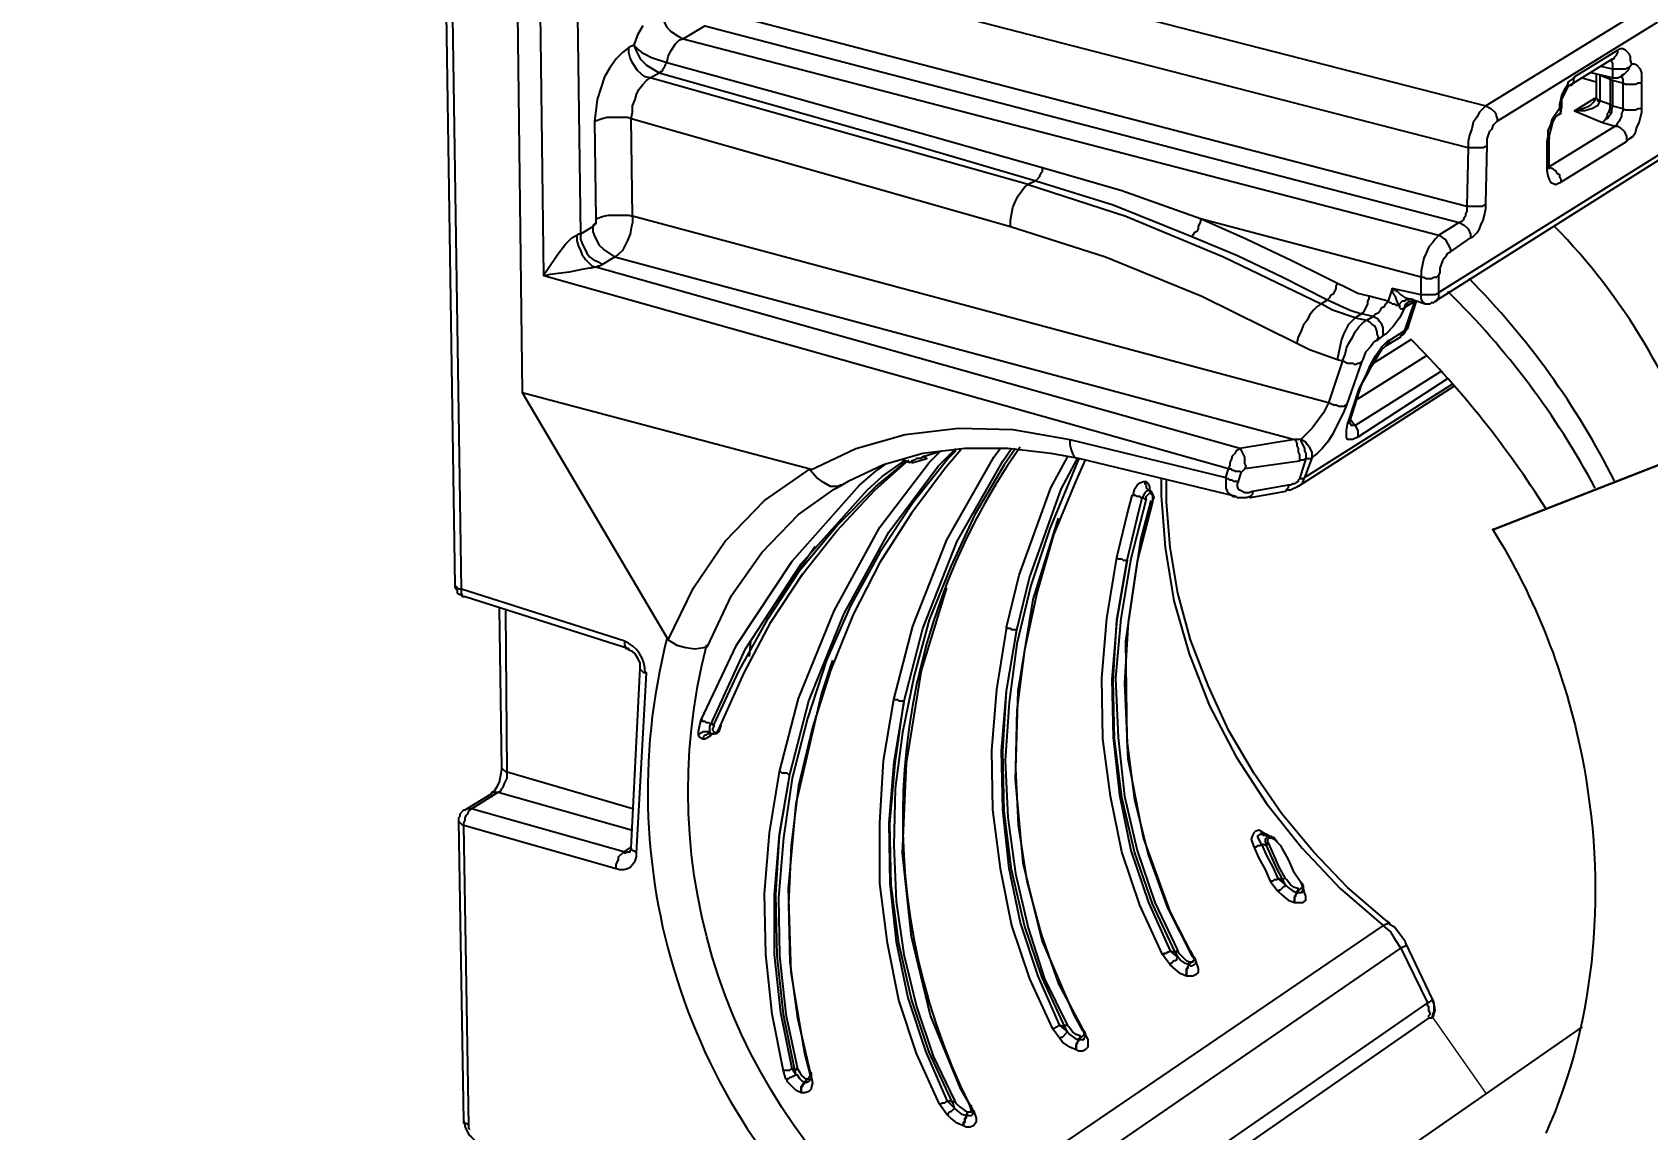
# Model space of a CAD drawing. Header units: feet. Extents: x -327 to 55127, y -2634 to 4121.
# Drawn here: x 176.01 to 183.4, y 35.12 to 40.13 of the extents above; entities that cross this region are included whole.
import ezdxf
from ezdxf.enums import TextEntityAlignment as Align

# ---------------------------------------------------------------- set-up
doc = ezdxf.new("R2018")
doc.units = ezdxf.units.FT
doc.header["$MEASUREMENT"] = 0
for name, color, linetype in [('G-ANNO-TEXT', 1, 'Continuous'), ('G-TEXT', 7, 'Continuous'), ('PDF_0', 7, 'Continuous')]:
    doc.layers.add(name, color=color, linetype=linetype)
doc.styles.add('NEI-A', font='arial.ttf')
doc.styles.get("Standard").update_dxf_attribs({"font": 'arial.ttf'})

# ---------------------------------------------------------------- blocks, each defined once
blk = doc.blocks.new('DETAIL_TITLE')
at = {"style": 'NEI-A', "flags": 8}
blk.add_attdef('#', text='', height=0.2, dxfattribs=at).set_placement((0.5922, -0.5109), align=Align.MIDDLE_CENTER)
at = {"lineweight": 30, "flags": 104}
blk.add_attdef('DETAIL_TITLE', text='', height=0.2, dxfattribs=at).set_placement((0.909897, -0.525138), align=Align.BOTTOM_LEFT)
at = {"style": 'NEI-A'}
for tag, p in [('SCALE:', (0.938649, -0.73792)), ('1"_=_', (1.547399, -0.73792))]:
    blk.add_attdef(tag, text='', height=0.1, dxfattribs=at).set_placement(p, align=Align.BOTTOM_LEFT)
blk = doc.blocks.new('sub-title')
at = {"color": 153, "lineweight": 30, "flags": 106}
blk.add_attdef('SUB_TITLE', text='', height=0.1875, dxfattribs=at).set_placement((0, 0.1875), align=Align.MIDDLE_CENTER)

msp = doc.modelspace()

# ---------------------------------------------------------------- linework, layer by layer
at = {"layer": 'PDF_0', "lineweight": 25}
for points in [[(178.752, 36.4089), (178.7172, 36.3857), (178.723, 36.3799), (178.7346, 36.3857), (178.7462, 36.3857), (178.7462, 36.3915), (178.752, 36.3973), (178.752, 36.4031), (178.7926, 37.2264), (178.7926, 37.2496), (178.781, 37.2728), (178.7694, 37.2902), (178.7578, 37.3018), (178.7404, 37.3076), (178.7404, 37.3134), (177.9924, 37.5511), (177.9809, 37.5511), (177.9751, 37.5569), (177.9635, 37.5627), (177.9577, 37.5685), (177.9577, 37.5801), (177.9519, 37.5859), (177.9461, 37.5975), (177.9461, 37.6033), (177.8881, 41.4242)], [(178.7404, 37.3134), (178.7288, 37.3134), (178.7288, 37.3192), (178.723, 37.3308), (178.723, 37.3482), (177.9751, 37.5859), (177.9171, 41.4068)], [(178.4911, 41.3198), (178.5201, 39.2094), (178.5085, 39.2094), (178.5027, 39.2036), (178.5027, 39.1804), (178.5085, 39.1572), (178.5201, 39.134), (178.5259, 39.1166), (178.5433, 39.0934), (178.5722, 39.0644), (178.5896, 39.0586), (178.5664, 39.0528), (178.5607, 39.0528), (178.5259, 39.047), (178.4679, 39.0354), (178.3809, 39.0238), (178.3519, 39.018), (178.3519, 39.0238), (178.3693, 39.047), (178.4157, 39.1166), (178.4505, 39.163), (178.4795, 39.192), (178.5027, 39.2036)], [(178.9491, 40.4849), (178.9839, 40.4965), (179.0071, 40.5023), (179.0245, 40.5023), (179.0477, 40.5081), (179.0709, 40.5023), (179.0941, 40.5023), (179.1173, 40.4965), (179.1173, 40.2356), (182.5729, 39.3369), (182.6424, 39.3369), (182.654, 39.3427), (182.6598, 39.3485)], [(183.6049, 40.2762), (183.6049, 40.2878), (183.5991, 40.2936), (183.5991, 40.3052), (183.5933, 40.3168), (183.5759, 40.3342), (183.5527, 40.3458), (182.6598, 39.795), (182.683, 39.7834), (182.7004, 39.766), (182.7062, 39.7544), (182.7062, 39.7486), (182.712, 39.737), (182.712, 39.7254)], [(183.8368, 39.8123), (182.4453, 38.9426), (182.4453, 39.018), (182.4511, 39.0354), (182.4511, 39.0528), (182.4627, 39.0876), (182.4685, 39.0992), (182.4801, 39.1108), (182.4859, 39.1224), (182.4975, 39.1282), (182.5902, 39.192), (182.6018, 39.1978), (182.6192, 39.2152), (182.6308, 39.2325), (182.6366, 39.2499), (182.6482, 39.2731), (182.654, 39.2963), (182.6598, 39.3253), (182.6598, 39.3485), (182.6656, 39.6152), (182.6656, 39.6442), (182.6772, 39.679), (182.6888, 39.6906), (182.6946, 39.708), (182.712, 39.7254), (183.6049, 40.2762)], [(178.8853, 40.2414), (178.8911, 40.224), (178.9027, 40.1776), (178.9143, 40.1544), (178.9317, 40.137), (178.9665, 40.1138), (178.9897, 40.1022), (179.0883, 40.1602), (182.5381, 39.2615), (182.4453, 39.2036), (182.4569, 39.1978), (182.4627, 39.192), (182.4743, 39.1862), (182.4975, 39.1398), (182.4975, 39.1282)], [(178.8042, 40.1602), (178.781, 40.1196), (178.7636, 40.0733), (178.7404, 40.0617), (178.7114, 40.0385), (178.6824, 40.0095), (178.6534, 39.9689), (178.6302, 39.9283), (178.5954, 39.8239), (178.5896, 39.7718), (178.5838, 39.7254), (178.5896, 39.2789), (178.5896, 39.2557), (178.5838, 39.2557), (178.5838, 39.2499), (178.578, 39.2499), (178.578, 39.2441), (178.5201, 39.2094), (178.5201, 39.1862), (178.5259, 39.1688), (178.5491, 39.1224), (178.5607, 39.105), (178.578, 39.0934), (178.6012, 39.0818), (178.6186, 39.0702)], [(178.5838, 39.7254), (178.6186, 39.737), (178.6418, 39.7428), (178.7346, 39.7428), (178.752, 39.737), (178.7578, 39.766), (178.7578, 39.795), (178.7694, 39.8239), (178.7752, 39.8471), (178.7868, 39.8703), (178.8042, 39.8935), (178.8216, 39.9109), (178.839, 39.9225), (178.8158, 39.9283), (178.7984, 39.9399), (178.781, 39.9573), (178.7578, 39.9921), (178.7462, 40.0153), (178.7404, 40.0385), (178.7404, 40.0617)], [(183.2396, 39.9109), (183.228, 39.9167), (183.228, 39.8008), (183.2396, 39.795), (183.286, 39.7834), (183.286, 39.7718), (183.2802, 39.7602), (183.2802, 39.7486), (183.2686, 39.7254), (183.2628, 39.7196), (183.257, 39.708), (183.2512, 39.7022), (183.2628, 39.7022), (183.2744, 39.6964), (183.2918, 39.679), (183.3034, 39.6558), (183.3034, 39.6326), (183.315, 39.6442), (183.3324, 39.6558), (183.344, 39.6732), (183.3498, 39.6964), (183.3614, 39.7196), (183.373, 39.766), (183.373, 39.9457), (183.3672, 39.9631), (183.3498, 39.9805), (183.3382, 39.9863), (183.3266, 39.9863), (183.3208, 40.0037), (183.3208, 40.0211), (183.315, 40.0327), (183.2976, 40.0501), (183.286, 40.0559), (183.2744, 40.0559), (183.2628, 40.0501), (183.0657, 39.9283), (183.0541, 39.9167), (183.0367, 39.9051), (183.0309, 39.8877), (183.0193, 39.8703), (183.0077, 39.8471), (182.9961, 39.8008), (182.9961, 39.7834), (182.9613, 39.7312), (182.9555, 39.708), (182.9439, 39.6848), (182.9439, 39.6558), (182.9381, 39.6326), (182.9381, 39.4993), (182.9439, 39.4761), (182.9497, 39.4587), (182.9555, 39.4471), (182.9787, 39.4355), (183.0019, 39.4471), (183.3034, 39.6326)], [(183.0077, 39.7834), (183.0077, 39.8239), (183.0367, 39.8819), (183.0425, 39.8877), (183.2396, 40.0095), (183.2454, 40.0095), (183.2512, 40.0211), (183.257, 40.0269), (183.2628, 40.0385), (183.2628, 40.0501)], [(178.8795, 39.9457), (178.8853, 39.9515), (178.8911, 39.9515), (178.8969, 39.9573), (178.8969, 39.9631), (178.9027, 39.9689), (178.9085, 39.9805), (178.9085, 39.9863), (178.9143, 39.9921)], [(183.2338, 40.0037), (183.2338, 39.9979), (183.2396, 39.9921), (183.2396, 39.9631), (183.1874, 39.9747)], [(183.3266, 39.9863), (183.315, 39.9689), (183.3092, 39.9689), (183.2976, 39.9631), (183.2396, 39.9631), (183.2396, 39.9225), (183.2628, 39.9225), (183.286, 39.9341), (183.3092, 39.9573)], [(183.315, 39.9689), (183.3092, 39.9573), (183.2918, 39.9399), (183.2802, 39.9341), (183.2802, 39.9283), (183.286, 39.9167), (183.286, 39.8993), (183.286, 39.7834), (183.2976, 39.7776), (183.344, 39.7776), (183.3556, 39.7834), (183.3672, 39.7834), (183.373, 39.7892)], [(180.6363, 39.5109), (180.6305, 39.5051), (180.6305, 39.4935), (180.6247, 39.4877), (180.6189, 39.4761), (180.6189, 39.4703), (180.6015, 39.4529), (180.5668, 39.4355), (178.839, 39.9225), (178.8795, 39.9457), (179.4361, 39.7892), (180.0101, 39.6268), (180.6015, 39.4529), (180.9552, 39.3427), (181.3147, 39.1978), (181.5234, 39.1108), (181.7321, 39.0122), (181.9351, 38.9079), (182.0394, 38.8615), (182.0916, 38.8441), (182.0626, 38.8267), (181.9583, 38.8615), (181.9061, 38.8905), (181.9351, 38.9079), (181.9467, 38.9195), (181.9525, 38.9311), (181.9641, 38.9369), (181.9757, 38.96), (181.9757, 38.9716), (181.9815, 38.9832)], [(183.373, 39.9051), (183.3672, 39.8993), (183.3556, 39.8993), (183.344, 39.8935), (183.2976, 39.8935), (183.286, 39.8993), (183.2396, 39.9109), (183.2396, 39.795), (183.2338, 39.7776), (183.2338, 39.766), (183.228, 39.7544), (183.2222, 39.7486), (183.2164, 39.737), (183.2048, 39.7312), (183.1932, 39.7196), (183.2106, 39.737), (183.2164, 39.7486), (183.2164, 39.7602), (183.2222, 39.766), (183.228, 39.7834), (183.228, 39.8008), (183.1816, 39.8181), (183.17, 39.795), (183.1469, 39.7834), (183.1121, 39.7718), (183.0657, 39.7718), (183.1932, 39.7196), (183.2512, 39.7022), (182.9497, 39.5166), (182.9613, 39.5109), (182.9671, 39.5051), (182.9787, 39.4993), (182.9845, 39.4877), (182.9961, 39.4819), (182.9961, 39.4703), (183.0019, 39.4587), (183.0019, 39.4471)], [(183.0657, 39.9283), (183.0599, 39.9167), (183.0599, 39.9051), (183.0541, 39.8935), (183.0483, 39.8877), (183.0425, 39.8877)], [(183.1642, 39.9399), (183.1642, 39.8355), (183.1526, 39.8123), (183.1353, 39.795), (183.1237, 39.7892), (183.0889, 39.7776), (183.0657, 39.7718), (183.1584, 39.8297)], [(183.1005, 39.9225), (183.1642, 39.9051)], [(183.2396, 39.9225), (183.1411, 39.9457)], [(183.1816, 39.9341), (183.1816, 39.8181), (183.17, 39.8239), (183.1642, 39.8297), (183.1642, 39.8355), (183.1642, 39.8297), (183.17, 39.8239), (183.17, 39.8181), (183.1816, 39.8181)], [(183.1874, 39.9341), (183.228, 39.9167)], [(182.4859, 38.5484), (182.0742, 38.2817), (182.051, 38.2701), (182.0278, 38.2701), (182.022, 38.2817), (182.022, 38.3107), (182.0278, 38.3397), (182.0336, 38.3571), (182.08, 38.502), (182.1148, 38.5716), (182.1322, 38.6122), (182.1554, 38.6528), (182.1844, 38.6933), (182.2134, 38.7223), (182.225, 38.7281), (182.2888, 38.7687), (182.3351, 38.9021), (182.2888, 38.8731), (182.2888, 38.8789), (182.2945, 38.8905), (182.3003, 38.8963), (182.3119, 38.9021), (182.3235, 38.9021), (182.3293, 38.9079), (182.3815, 38.8905), (182.4047, 38.8905), (182.4105, 38.8963), (182.4221, 38.8963), (182.4279, 38.9021), (183.8136, 39.7776)], [(182.9381, 39.5166), (182.9497, 39.5282), (182.9497, 39.65), (182.9497, 39.6558), (182.9671, 39.7254), (182.9787, 39.7428), (182.9903, 39.7544), (183.0019, 39.7602), (183.0019, 39.7718), (183.0019, 39.7834), (183.0019, 39.766), (183.0019, 39.7718), (182.9961, 39.7834)], [(183.0019, 39.766), (182.9903, 39.7544)], [(183.2222, 39.766), (183.2338, 39.766)], [(182.6656, 39.6152), (182.6598, 39.6094), (182.6482, 39.6036), (182.5786, 39.6036), (182.5729, 39.3369), (182.5729, 39.3137), (182.5671, 39.3021), (182.5671, 39.2905), (182.5613, 39.2847), (182.5555, 39.2731), (182.5497, 39.2673), (182.5381, 39.2615), (182.5613, 39.2499), (182.5786, 39.2325), (182.5902, 39.2094), (182.5902, 39.192)], [(182.9497, 39.65), (182.9497, 39.6442), (182.9381, 39.6326)], [(182.9497, 39.5051), (182.9497, 39.534)], [(180.4856, 39.2441), (180.4856, 39.2731), (180.4972, 39.3311), (180.5088, 39.3601), (180.5204, 39.3833), (180.5378, 39.4065), (180.5494, 39.4239), (180.5668, 39.4355), (181.0132, 39.2905), (181.4596, 39.105), (181.9061, 38.8905), (181.8887, 38.8789), (181.8713, 38.8615), (181.8539, 38.8383), (181.8423, 38.8151), (181.8249, 38.7919), (181.8133, 38.7629), (181.8017, 38.7397), (181.7959, 38.7107)], [(178.5896, 39.2789), (178.6244, 39.2905), (178.6476, 39.2963), (178.7404, 39.2963), (178.7578, 39.2905), (178.7578, 39.2615), (178.752, 39.2383), (178.7462, 39.2094), (178.7346, 39.1804), (178.7114, 39.134), (178.694, 39.1166), (178.6766, 39.105), (178.6244, 39.1398), (178.607, 39.1572), (178.5838, 39.2036), (178.578, 39.221), (178.578, 39.2441)], [(182.3815, 38.8905), (182.3757, 38.8963), (182.3699, 38.8963), (182.3699, 38.9021), (182.3641, 38.9137), (182.3641, 38.9311), (182.2308, 38.96), (182.2134, 38.9021), (182.1264, 38.9253), (182.0742, 38.9369), (181.7727, 39.0876), (181.564, 39.1862), (181.3553, 39.2789), (181.3553, 39.2673), (181.3437, 39.2441), (181.3437, 39.2325), (181.3379, 39.221), (181.3263, 39.2152), (181.3205, 39.2036), (181.3147, 39.1978)], [(182.4279, 38.9021), (182.4337, 38.9021), (182.4395, 38.9137), (182.4453, 38.9195), (182.4453, 38.9426), (182.4395, 38.9369), (182.4279, 38.9311), (182.3641, 38.9311), (182.3641, 39.0122), (182.3757, 39.0122), (182.3873, 39.0064), (182.4105, 39.0064), (182.4221, 39.0122), (182.4337, 39.0122), (182.4395, 39.018), (182.4453, 39.018)], [(182.1902, 38.7455), (182.1902, 38.7803), (182.1844, 38.7977), (182.1728, 38.8093), (182.167, 38.8209), (182.1438, 38.8325), (182.1554, 38.8441), (182.167, 38.8499), (182.1786, 38.8615), (182.1844, 38.8731), (182.196, 38.8789), (182.2018, 38.8905), (182.2134, 38.9021), (182.2192, 38.8963), (182.225, 38.8963), (182.2308, 38.8905), (182.2424, 38.8905), (182.2482, 38.8847), (182.2656, 38.8847), (182.2656, 38.8731), (182.2714, 38.8673), (182.2772, 38.8673), (182.2888, 38.8731), (182.2656, 38.8267), (182.2482, 38.8035), (182.2366, 38.7861), (182.2018, 38.7513), (182.1902, 38.7455), (182.1612, 38.7223), (182.1496, 38.7165), (182.1438, 38.7107), (182.1322, 38.6933), (182.109, 38.6701), (182.0974, 38.6354), (182.0916, 38.6238), (182.022, 38.4266), (182.0104, 38.3976), (181.9583, 38.2933), (181.9351, 38.2585), (181.9119, 38.2295), (181.8887, 38.2063), (181.8655, 38.1889), (181.8307, 38.0961), (182.5091, 38.5252)], [(181.9815, 38.6354), (181.9989, 38.7223), (182.0104, 38.7513), (182.0336, 38.7977), (182.0626, 38.8267), (182.1148, 38.8151), (182.1438, 38.8325), (182.0916, 38.8441), (182.1032, 38.8557), (182.1206, 38.8905), (182.1206, 38.9021), (182.1264, 38.9137), (182.1264, 38.9253)], [(182.3409, 38.9021), (182.3003, 38.7745), (182.2945, 38.7687), (182.283, 38.7513), (182.2714, 38.7455)], [(182.2888, 38.8731), (182.2945, 38.8847), (182.3119, 38.9021)], [(182.3293, 38.9079), (182.3119, 38.9137)], [(182.0916, 38.6238), (182.08, 38.618), (182.0742, 38.618), (182.0626, 38.6122), (182.051, 38.618), (182.0278, 38.618), (182.0046, 38.6296), (182.0162, 38.6585), (182.022, 38.6875), (182.0336, 38.7107), (182.051, 38.7397), (182.0626, 38.7629), (182.08, 38.7861), (182.0974, 38.8035), (182.1148, 38.8151), (182.1264, 38.8093), (182.138, 38.7977), (182.1496, 38.7919), (182.1554, 38.7803), (182.1612, 38.7629), (182.1612, 38.7513), (182.167, 38.7397), (182.1612, 38.7223)], [(182.0394, 38.3571), (182.0278, 38.3397), (182.0394, 38.3571), (182.0916, 38.5194), (182.1264, 38.5832), (182.138, 38.6064), (182.1728, 38.6643), (182.1844, 38.6817), (182.2018, 38.6991), (182.2714, 38.7397), (182.2714, 38.7455), (182.283, 38.7513), (182.283, 38.7571), (182.2888, 38.7687), (182.2945, 38.7687), (182.3003, 38.7745)], [(182.225, 38.7281), (182.2192, 38.7223), (182.2134, 38.7107), (182.2018, 38.6991)], [(182.0742, 38.4556), (182.3873, 38.6528)], [(182.4569, 38.5832), (182.0626, 38.3339), (182.0742, 38.3107), (182.0742, 38.2817)], [(182.1148, 38.5716), (182.1264, 38.5832)], [(182.5149, 38.5136), (181.8017, 38.0556), (181.8191, 38.0672), (181.8249, 38.0788), (181.8307, 38.0961), (181.8249, 38.0903), (181.8075, 38.0903)], [(182.0916, 38.5194), (182.08, 38.502)], [(178.2534, 38.4846), (178.9201, 37.354), (178.9607, 37.3308), (179.0013, 37.3192), (179.0419, 37.3134), (179.0825, 37.3192), (179.0999, 37.325), (179.21, 37.5569), (179.3492, 37.7541), (179.5173, 37.928), (179.6797, 38.044), (179.7144, 38.0614)], [(182.022, 38.4266), (182.0162, 38.4266), (182.0104, 38.4208), (181.9873, 38.4208), (181.9757, 38.4266), (181.9641, 38.4266), (181.9409, 38.4382), (181.9177, 38.3918), (181.8655, 38.3223), (181.8133, 38.2701), (181.8133, 38.2643), (181.8307, 38.2295), (181.8307, 38.2179), (181.8365, 38.2063), (181.8365, 38.1831), (181.8597, 38.1831), (181.8655, 38.1889), (181.8655, 38.2121), (181.8539, 38.2353), (181.8423, 38.2469), (181.8365, 38.2585), (181.8133, 38.2701), (181.7843, 38.2701), (181.7901, 38.2643), (181.7959, 38.2527), (181.7959, 38.2411), (181.8017, 38.2295), (181.8017, 38.2121), (181.8075, 38.2005), (181.8075, 38.1715), (181.5582, 38.1367), (181.564, 38.1483), (181.5582, 38.1599), (181.5582, 38.1889), (181.5408, 38.2237), (181.535, 38.2295), (181.5292, 38.2237), (181.5176, 38.2179), (181.5118, 38.2063), (181.5002, 38.1947), (181.4944, 38.1773), (181.4886, 38.1657), (181.4886, 38.1541), (181.4828, 38.1367), (181.4944, 38.1367), (181.5002, 38.1309), (181.506, 38.1309), (181.5118, 38.1251), (181.535, 38.1251), (181.5408, 38.1193)], [(182.0394, 38.3629), (182.0626, 38.3339), (182.0452, 38.3339), (182.0394, 38.3455), (182.0336, 38.3513)], [(180.7581, 38.2701), (180.7581, 38.2469), (180.7639, 38.2237), (180.7697, 38.2063), (180.7755, 38.1947), (180.7871, 38.1831), (180.7987, 38.1831), (180.7697, 38.1135), (180.6653, 37.8642), (180.5783, 37.6033), (180.5146, 37.3366), (180.4798, 37.0699), (180.4624, 36.8032), (180.474, 36.5423), (180.5088, 36.2872), (180.5668, 36.0379), (180.6421, 35.8059), (180.7465, 35.5914), (180.7349, 35.5914), (180.7349, 35.5856), (180.6305, 35.8117), (180.5494, 36.0495), (180.4914, 36.3046), (180.4566, 36.5713), (180.4508, 36.8438), (180.4682, 37.1221), (180.5146, 37.4004), (180.5725, 37.6381), (180.7175, 38.044), (180.7929, 38.1831)], [(179.5753, 35.3595), (179.5811, 35.3305), (179.5753, 35.3073), (179.5753, 35.3015), (179.5637, 35.2899), (179.5463, 35.2841), (179.5289, 35.2841), (179.5057, 35.2957), (179.4651, 35.3363), (179.4651, 35.3421), (179.4593, 35.3479), (179.4477, 35.3827), (179.3956, 35.6436), (179.3666, 35.9161), (179.3608, 36.1944), (179.384, 36.4727), (179.4303, 36.751), (179.5173, 37.0873), (179.6797, 37.4874), (179.8884, 37.87), (180.1145, 38.1657), (180.1609, 38.2121)], [(180.2363, 38.2179), (180.2015, 38.1831), (180.0391, 37.9802), (179.8884, 37.7541), (179.755, 37.5105), (179.6449, 37.2612), (179.5579, 36.9945), (179.4883, 36.722), (179.4477, 36.4495), (179.4245, 36.177), (179.4303, 35.9103), (179.4593, 35.6436), (179.5115, 35.3943), (179.5057, 35.3943), (179.5057, 35.3885), (179.4999, 35.3885), (179.4477, 35.6436), (179.4188, 35.9103), (179.413, 36.1886), (179.4303, 36.4611), (179.4767, 36.7394), (179.5637, 37.0757), (179.726, 37.4758), (179.929, 37.8468), (180.1551, 38.1483), (180.2363, 38.2295)], [(180.2595, 38.2237), (180.1899, 38.1425), (180.0333, 37.9338), (179.8884, 37.7077), (179.7666, 37.47), (179.6623, 37.2149), (179.5811, 36.9539), (179.5173, 36.6872), (179.4825, 36.4147), (179.4709, 36.148), (179.4767, 35.8813), (179.5115, 35.6262), (179.5695, 35.3769), (179.5753, 35.3769), (179.5753, 35.3479), (179.5637, 35.3363), (179.5521, 35.3305), (179.5463, 35.3305), (179.5463, 35.3363), (179.5463, 35.3305), (179.5405, 35.3305), (179.5405, 35.3247), (179.5347, 35.3189), (179.5347, 35.3131), (179.5289, 35.3073), (179.5289, 35.2841), (179.5289, 35.3131), (179.5347, 35.3189), (179.5347, 35.3247), (179.5405, 35.3305), (179.5463, 35.3305), (179.5347, 35.3363), (179.5231, 35.3479), (179.5115, 35.3653), (179.4999, 35.3653), (179.4941, 35.3595), (179.4883, 35.3595), (179.4825, 35.3537), (179.4767, 35.3537), (179.4709, 35.3479), (179.4651, 35.3479), (179.4651, 35.3421)], [(181.593, 38.0324), (181.593, 38.0208), (181.5872, 38.015), (181.5872, 38.0092), (181.5814, 38.0092), (181.564, 38.0034), (181.5234, 38.0034), (181.5176, 38.0092), (180.7987, 38.1831), (180.6711, 38.2063), (180.474, 38.2295), (180.2769, 38.2295), (180.0855, 38.2063), (179.9058, 38.1541), (179.7434, 38.0788), (179.7144, 38.0614), (179.7087, 38.0614), (179.6971, 38.0556), (179.6623, 38.0556), (179.6333, 38.073), (179.5985, 38.0961), (179.5695, 38.1309)], [(180.3116, 35.2088), (180.3174, 35.203), (180.329, 35.1682), (180.329, 35.1508), (180.3174, 35.1334), (180.3, 35.1276), (180.2827, 35.1276), (180.2711, 35.1334), (180.2421, 35.145), (180.2131, 35.1682), (180.1957, 35.1856), (180.1609, 35.2319), (180.0565, 35.4639), (179.9754, 35.7074), (179.9232, 35.9683), (179.8884, 36.2408), (179.8884, 36.5191), (179.9058, 36.8032), (179.9522, 37.0815), (180.0391, 37.4178), (180.1957, 37.812), (180.4102, 38.1889), (180.4392, 38.2295)], [(180.5088, 38.2295), (180.4566, 38.1541), (180.3232, 37.928), (180.2131, 37.6903), (180.1145, 37.4468), (180.0449, 37.1917), (179.9928, 36.9308), (179.958, 36.6756), (179.9522, 36.4147), (179.9638, 36.1596), (179.9985, 35.9161), (180.0565, 35.6784), (180.1319, 35.4523), (180.2305, 35.2493), (180.2305, 35.2435), (180.2189, 35.2435), (180.1145, 35.4697), (180.0333, 35.7132), (179.9754, 35.9683), (179.9406, 36.235), (179.9348, 36.5133), (179.958, 36.7916), (179.9985, 37.0699), (180.0855, 37.4062), (180.2421, 37.8062), (180.4508, 38.1715), (180.4914, 38.2295)], [(180.0913, 38.1947), (180.0739, 38.1831), (180.0565, 38.1831), (180.0507, 38.1773), (180.0333, 38.1715), (180.0275, 38.1657), (179.9928, 38.1773), (180.0275, 38.1657), (179.9928, 38.1773)], [(180.0333, 38.1657), (180.0391, 38.1657), (180.0623, 38.1715), (180.1029, 38.1831), (180.0971, 38.1831), (180.0971, 38.1889), (180.0913, 38.1889), (180.0913, 38.1947), (180.1725, 38.2179)], [(178.9201, 37.354), (179.0361, 37.5917), (179.181, 37.8062), (179.3608, 37.9918), (179.5695, 38.1367)], [(179.0593, 36.9192), (179.0709, 36.9308), (179.0767, 36.9308), (179.0825, 36.9365), (179.1115, 36.9365), (179.1115, 36.9597), (179.1173, 36.9713), (179.1231, 36.9713), (179.1231, 36.9655), (179.1289, 36.9655), (179.2448, 37.2149), (179.3782, 37.4526), (179.5231, 37.6729), (179.6913, 37.8758), (179.871, 38.0556), (180.0101, 38.1715)], [(179.1636, 36.9597), (179.1578, 36.9597), (179.1636, 36.9597), (179.1578, 36.9539), (179.152, 36.9365), (179.1404, 36.925), (179.1115, 36.925), (179.1115, 36.9365), (179.1115, 36.9308), (179.1173, 36.925), (179.1289, 36.925), (179.1347, 36.9308), (179.1289, 36.9308), (179.1289, 36.925), (179.0999, 36.925), (179.0941, 36.9192), (179.0883, 36.9192), (179.0825, 36.9134), (179.0825, 36.9076), (179.0767, 36.9018), (179.0651, 36.9076), (179.0593, 36.9192), (179.0593, 36.9365), (179.0651, 36.9655), (179.0709, 36.9887), (179.2332, 37.3308), (179.4883, 37.7135), (179.7956, 38.0614), (179.871, 38.1251), (179.9116, 38.1541)], [(179.0709, 36.9887), (179.0767, 36.9887), (179.0767, 36.9829), (179.0883, 36.9829), (179.0941, 36.9771), (179.1057, 36.9771), (179.1115, 36.9713), (179.1173, 36.9713), (179.2738, 37.3134), (179.5289, 37.7019), (179.8304, 38.0382), (179.9, 38.1019), (179.9985, 38.1715)], [(179.1289, 36.9655), (179.1289, 36.9597), (179.1231, 36.9481), (179.1231, 36.9423), (179.1347, 36.9308), (179.1404, 36.9308), (179.1462, 36.9365), (179.1578, 36.9597), (179.268, 37.2033), (179.3898, 37.4352), (179.5347, 37.6555), (179.6913, 37.8526), (179.8652, 38.0382), (180.0217, 38.1773)], [(180.4682, 37.412), (180.5262, 37.6497), (180.6711, 38.0498), (180.7465, 38.1889)], [(180.8277, 38.1773), (180.7871, 38.0845), (180.6827, 37.8352), (180.6073, 37.5743), (180.5494, 37.3076), (180.5146, 37.0351), (180.5088, 36.7684), (180.5204, 36.5075), (180.561, 36.2524), (180.6247, 36.0147), (180.7059, 35.7828), (180.8161, 35.574), (180.8219, 35.5682), (180.8277, 35.5566), (180.8277, 35.5392), (180.8219, 35.5334), (180.8219, 35.5276), (180.8219, 35.5334)], [(181.8075, 38.1715), (181.8133, 38.1773), (181.8249, 38.1773), (181.8365, 38.1831), (181.8075, 38.0903), (181.8017, 38.0845), (181.8017, 38.0788), (181.7901, 38.073), (181.7843, 38.0672), (181.7785, 38.0672), (181.7669, 38.0614), (181.7553, 38.0614), (181.593, 38.0324), (181.5756, 38.0266), (181.5582, 38.0266), (181.535, 38.0382), (181.5292, 38.044), (181.5234, 38.0556), (181.5234, 38.0672), (181.5292, 38.0788), (181.5408, 38.1193), (181.5582, 38.1367)], [(181.3321, 35.8929), (181.3321, 35.8871), (181.3437, 35.8523), (181.3437, 35.8349), (181.3321, 35.8233), (181.3205, 35.8175), (181.2915, 35.8175), (181.2625, 35.8291), (181.2277, 35.8581), (181.2161, 35.8697), (181.1813, 35.9161), (181.077, 36.1422), (180.9958, 36.3857), (180.9436, 36.6409), (180.9088, 36.9018), (180.903, 37.1801), (180.9262, 37.4526), (180.9726, 37.7309), (181.019, 37.928), (181.0422, 38.015), (181.048, 38.0208), (181.0538, 38.044), (181.0654, 38.0614), (181.077, 38.073), (181.0944, 38.0788), (181.106, 38.0788), (181.1002, 38.073), (181.1002, 38.0672), (181.106, 38.0614), (181.106, 38.0498), (181.1176, 38.0382), (181.106, 38.0324), (181.1002, 38.0266), (181.0886, 38.0034), (181.0828, 38.0034), (181.077, 38.0092), (181.0654, 38.0092), (181.0596, 38.015), (181.0422, 38.015)], [(181.1176, 38.044), (181.1292, 38.0324), (181.135, 38.0208), (181.1408, 38.0034), (181.135, 37.9918), (181.135, 37.986), (181.0654, 37.7135), (181.0248, 37.4352), (181.0074, 37.1569), (181.019, 36.8844), (181.0538, 36.6235), (181.1176, 36.3683), (181.2045, 36.1306), (181.3147, 35.9103), (181.3263, 35.8987), (181.3263, 35.8929), (181.3205, 35.8871), (181.3205, 35.8813), (181.3031, 35.8813), (181.2915, 35.8871), (181.2567, 35.9219), (181.2509, 35.9335), (181.2451, 35.9335), (181.2451, 35.9277), (181.2393, 35.9277), (181.135, 36.148), (181.0538, 36.3857), (180.9958, 36.6351), (180.961, 36.9018), (180.9552, 37.1685), (180.9726, 37.4468), (181.019, 37.7193), (181.0654, 37.9106), (181.0886, 38.0034), (181.0944, 38.0034), (181.1002, 37.9976), (181.106, 37.9976), (181.0364, 37.7251), (180.99, 37.4526), (180.9668, 37.1801), (180.9784, 36.9076), (181.0074, 36.6409), (181.0654, 36.3915), (181.1465, 36.1538), (181.2509, 35.9335)], [(181.1755, 38.0903), (181.1755, 38.015), (181.1929, 37.7773), (181.2335, 37.5337), (181.3031, 37.2902), (181.3959, 37.0525), (181.5176, 36.8206), (181.6568, 36.6061), (181.8191, 36.4031), (181.9931, 36.2176), (182.1902, 36.0495), (182.196, 36.0495), (182.2018, 36.0553), (182.2192, 36.0611), (182.196, 36.0784), (182.0278, 36.2234), (181.8713, 36.3857), (181.7263, 36.5597), (181.5988, 36.7452), (181.4828, 36.9423), (181.3901, 37.1453), (181.3089, 37.354), (181.2509, 37.5685), (181.2161, 37.7773), (181.1987, 37.986), (181.1987, 38.0845)], [(181.5292, 38.0788), (181.506, 38.0788), (181.5002, 38.0845), (181.4886, 38.0845), (181.4828, 38.0903), (181.477, 38.0903), (181.4712, 38.0961), (181.4712, 38.0498), (181.477, 38.0324), (181.4886, 38.0208), (181.506, 38.0092), (181.5176, 38.0092)], [(181.7553, 38.0614), (181.7553, 38.0498), (181.7495, 38.044), (181.7495, 38.0382), (181.7437, 38.0324), (181.5814, 38.0034), (181.5814, 38.0092)], [(181.8017, 38.0614), (181.8017, 38.0556), (181.7669, 38.0382), (181.7437, 38.0382)], [(181.3147, 35.9103), (181.3205, 35.9103), (181.2161, 36.1132), (181.0944, 36.4495), (181.0248, 36.809), (181.019, 36.9018), (181.0132, 37.3482), (181.0828, 37.812), (181.1292, 37.9918)], [(181.106, 37.9976), (181.106, 38.0092), (181.1234, 38.0266), (181.1292, 38.0208), (181.135, 38.0208), (181.135, 37.986)], [(180.8161, 35.5682), (180.7755, 35.6436), (180.6305, 35.9799), (180.5436, 36.3336), (180.5088, 36.7162), (180.5204, 37.1221), (180.5899, 37.5395), (180.7059, 37.9106)], [(179.4188, 37.5337), (179.5115, 37.6671), (179.5927, 37.7831)], [(180.9726, 37.7309), (180.9784, 37.7251), (180.9958, 37.7251), (181.0016, 37.7193), (181.019, 37.7193), (180.9726, 37.4468), (180.9494, 37.1743), (180.9552, 36.9076), (180.9842, 36.6467), (181.0364, 36.3915), (181.1176, 36.1538), (181.2161, 35.9335), (181.2103, 35.9277), (181.2045, 35.9277), (181.1987, 35.9219), (181.1871, 35.9219), (181.1871, 35.9161), (181.1813, 35.9161)], [(177.9924, 37.5511), (177.9809, 37.5511), (177.9809, 37.5569), (177.9751, 37.5685), (177.9751, 37.5859), (177.9635, 37.5859), (177.9461, 37.6033)], [(180.3058, 35.2203), (180.2595, 35.3015), (180.1203, 35.6378), (180.0333, 35.9973), (179.9928, 36.3799), (180.0101, 36.7916), (180.0797, 37.2149), (180.1957, 37.5917)], [(177.9867, 35.1566), (177.9635, 36.5249), (177.9635, 36.5423), (177.9693, 36.5481), (177.9693, 36.5597), (177.9867, 36.5771), (177.9924, 36.5771), (178.1142, 36.6524), (178.1142, 36.6582), (178.1258, 36.664), (178.1374, 36.6814), (178.149, 36.7046), (178.1606, 36.7626), (178.1606, 36.7684), (178.149, 37.499)], [(178.1606, 36.7684), (178.178, 36.751), (178.1838, 36.751), (178.178, 37.4874)], [(180.8277, 35.5508), (180.8393, 35.5276), (180.8393, 35.4929), (180.8277, 35.4813), (180.8161, 35.4755), (180.7987, 35.4755), (180.7871, 35.4813), (180.7581, 35.4929), (180.7233, 35.516), (180.7117, 35.5334), (180.6769, 35.5798), (180.6885, 35.5798), (180.6943, 35.5856), (180.7001, 35.5856), (180.7059, 35.5914), (180.7117, 35.5914), (180.6131, 35.8175), (180.532, 36.0611), (180.4798, 36.3104), (180.4508, 36.5771), (180.445, 36.8496), (180.4682, 37.1221), (180.5146, 37.4004), (180.4914, 37.4004), (180.4856, 37.4062), (180.4682, 37.4062), (180.4682, 37.412), (180.4218, 37.1279), (180.3986, 36.8496), (180.4044, 36.5771), (180.4392, 36.3104), (180.4914, 36.0495), (180.5725, 35.8059), (180.6769, 35.5798)], [(179.297, 37.3482), (179.2912, 37.2786)], [(179.5695, 35.3711), (179.5463, 35.4639), (179.4825, 35.8349), (179.4709, 36.2176), (179.5057, 36.6061), (179.6217, 37.1047), (179.6739, 37.2612)], [(178.0156, 35.116), (178.0098, 35.1218), (178.0098, 35.1334), (177.9867, 36.5075), (178.6824, 36.3104), (178.6998, 36.3046), (178.7172, 36.3046), (178.7346, 36.3104), (178.7462, 36.3162), (178.7578, 36.3278), (178.7694, 36.3452), (178.7752, 36.3625), (178.7752, 36.3799), (178.8216, 37.2033), (178.81, 37.2033), (178.7926, 37.2207), (178.7926, 37.2264)], [(179.9522, 37.0815), (179.9696, 37.0815), (179.9754, 37.0757), (179.9928, 37.0757), (179.9985, 37.0699), (179.9522, 36.7974), (179.929, 36.5191), (179.9348, 36.2408), (179.9638, 35.9741), (180.0159, 35.719), (180.0971, 35.4755), (180.1957, 35.2493), (180.1957, 35.2435), (180.1899, 35.2435), (180.1841, 35.2377), (180.1725, 35.2377), (180.1667, 35.2319), (180.1609, 35.2319)], [(178.6824, 36.3104), (178.6824, 36.3278), (178.694, 36.351), (178.694, 36.3625), (178.7172, 36.3857), (178.0214, 36.5829), (178.1432, 36.6582), (178.1548, 36.664), (178.1606, 36.6756), (178.1664, 36.6814), (178.1722, 36.6988), (178.1838, 36.722), (178.1838, 36.751), (178.7636, 36.5829)], [(179.4477, 35.3827), (179.4535, 35.3885), (179.4767, 35.3885), (179.4825, 35.3943), (179.4883, 35.3943), (179.4361, 35.6494), (179.4072, 35.9161), (179.4072, 36.1886), (179.4303, 36.4669), (179.4767, 36.7394), (179.4709, 36.7394), (179.4651, 36.7452), (179.4419, 36.7452), (179.4361, 36.751), (179.4303, 36.751)], [(178.1142, 36.6582), (178.1432, 36.6582), (178.7578, 36.4843)], [(177.9635, 36.5249), (177.9809, 36.5075), (177.9867, 36.5075), (177.9867, 36.5191), (177.9924, 36.5307), (177.9924, 36.5423), (177.9982, 36.5539), (178.004, 36.5597), (178.0098, 36.5713), (178.0214, 36.5829), (177.9982, 36.5829), (177.9924, 36.5771)], [(181.709, 36.4321), (181.7032, 36.4321), (181.6916, 36.4495), (181.6742, 36.4553), (181.6452, 36.4611), (181.6336, 36.4669), (181.6394, 36.4669), (181.6452, 36.4611), (181.6336, 36.4727), (181.6336, 36.4785), (181.6568, 36.4669), (181.6742, 36.4553), (181.6626, 36.4553), (181.651, 36.4437), (181.651, 36.4321), (181.6568, 36.4147), (181.6336, 36.4205), (181.6162, 36.4553), (181.6278, 36.4669), (181.6336, 36.4669), (181.6336, 36.4785), (181.622, 36.4843), (181.6046, 36.4785), (181.5988, 36.4727), (181.593, 36.4611), (181.5872, 36.4437), (181.5988, 36.4089), (181.622, 36.3568), (181.651, 36.3046), (181.6742, 36.2524), (181.709, 36.206), (181.7263, 36.1886), (181.7553, 36.1654), (181.7843, 36.1538), (181.8249, 36.1538), (181.8365, 36.1654), (181.8365, 36.1828), (181.8307, 36.2002), (181.8249, 36.2234)], [(181.5988, 36.4089), (181.6104, 36.4089), (181.6162, 36.4147), (181.6278, 36.4147), (181.6336, 36.4205), (181.6568, 36.3683), (181.6858, 36.3162), (181.709, 36.264), (181.7032, 36.2582), (181.6916, 36.2582), (181.6858, 36.2524), (181.6742, 36.2524)], [(181.7437, 36.264), (181.7379, 36.264), (181.7321, 36.2582), (181.7032, 36.3104), (181.6568, 36.4147), (181.6568, 36.4205), (181.6684, 36.4205)], [(181.8133, 36.2466), (181.8191, 36.2292), (181.8191, 36.2176), (181.8133, 36.2176), (181.8075, 36.2118), (181.8017, 36.2176), (181.7843, 36.2234), (181.7669, 36.235), (181.7495, 36.2582), (181.7437, 36.264), (181.7148, 36.3162), (181.6684, 36.4205), (181.6626, 36.4321), (181.6626, 36.4437), (181.6684, 36.4495), (181.68, 36.4495), (181.6916, 36.4437), (181.7205, 36.4147), (181.7263, 36.4031), (181.7553, 36.351), (181.7785, 36.2988), (181.8133, 36.2466), (181.8191, 36.2408), (181.8249, 36.2292), (181.8249, 36.2118), (181.8191, 36.206), (181.8191, 36.2002), (181.8191, 36.206)], [(178.752, 36.4031), (178.752, 36.3973), (178.7578, 36.3915), (178.7636, 36.3915), (178.7752, 36.3799)], [(181.709, 36.206), (181.7148, 36.206), (181.7148, 36.2118), (181.7205, 36.2118), (181.7379, 36.2292), (181.7437, 36.2292), (181.7437, 36.235), (181.7553, 36.2234), (181.7785, 36.206), (181.7959, 36.2002), (181.7901, 36.1944), (181.7901, 36.1886), (181.7843, 36.1828), (181.7843, 36.1538), (181.7843, 36.177), (181.7901, 36.1828), (181.7901, 36.1886), (181.7959, 36.1944), (181.7959, 36.2002), (181.7959, 36.206), (181.8017, 36.206), (181.8017, 36.2176), (181.8017, 36.206), (181.7959, 36.206), (181.7959, 36.2002), (181.8191, 36.2002)], [(182.4105, 35.6262), (182.4221, 35.6378), (182.4221, 35.6436), (182.4279, 35.661), (182.4221, 35.7016), (182.4163, 35.7132), (182.2945, 35.9683), (182.2945, 35.9567), (182.2714, 35.9451), (182.2482, 35.9799), (182.225, 36.0205), (182.1902, 36.0495), (180.0275, 34.5768)], [(182.1902, 36.0495), (182.2134, 36.0611), (182.2192, 36.0611), (182.2192, 36.0553), (182.2424, 36.0437), (182.2888, 35.9799), (182.2945, 35.9625)], [(180.1203, 34.4666), (182.2714, 35.9451), (182.3931, 35.6958), (180.2421, 34.2057)], [(181.3089, 35.8813), (181.3089, 35.8755), (181.2973, 35.8639), (181.2973, 35.8523), (181.2915, 35.8465), (181.2915, 35.8175), (181.2915, 35.8523), (181.2973, 35.8581), (181.2973, 35.8639), (181.3031, 35.8697), (181.2857, 35.8755), (181.2625, 35.8929), (181.2509, 35.9045), (181.2161, 35.9335), (181.2393, 35.9277), (181.2509, 35.9045), (181.2451, 35.8987), (181.2451, 35.8929), (181.2393, 35.8871), (181.2335, 35.8871), (181.2219, 35.8755), (181.2161, 35.8755), (181.2161, 35.8697)], [(181.3089, 35.9335), (181.3205, 35.9103), (181.3263, 35.9045), (181.3321, 35.8929), (181.3321, 35.8755), (181.3263, 35.8697), (181.3147, 35.8639), (181.3089, 35.8639), (181.3031, 35.8697), (181.3031, 35.8813)], [(180.2537, 34.1361), (182.3989, 35.6262)], [(180.7117, 35.5334), (180.7175, 35.5392), (180.7233, 35.5392), (180.7465, 35.5624), (180.7349, 35.5856), (180.7117, 35.5914), (180.7465, 35.5624), (180.7581, 35.5508), (180.7813, 35.5334), (180.7987, 35.5276), (180.7929, 35.5218), (180.7929, 35.516), (180.7871, 35.5102), (180.7871, 35.4813), (180.7871, 35.5044), (180.7929, 35.5102), (180.7929, 35.516), (180.7987, 35.5218), (180.7987, 35.5334), (180.8045, 35.5334), (180.8045, 35.545), (180.8045, 35.5392), (180.7987, 35.5334), (180.7987, 35.5276), (180.8219, 35.5276)], [(180.8161, 35.574), (180.8219, 35.5566), (180.8219, 35.545), (180.8161, 35.545), (180.8103, 35.5392), (180.8045, 35.545), (180.7871, 35.5508), (180.7697, 35.5624), (180.7523, 35.5856), (180.7465, 35.5914)], [(183.1005, 35.5856), (181.0132, 34.1361)], [(179.5115, 35.3943), (179.5231, 35.3769), (179.5289, 35.3653), (179.5405, 35.3537), (179.5521, 35.3479), (179.5637, 35.3479), (179.5637, 35.3537), (179.5695, 35.3595), (179.5695, 35.3769), (179.5637, 35.3943)], [(180.2305, 35.2493), (180.2363, 35.2377), (180.2537, 35.2203), (180.2769, 35.203), (180.2884, 35.1972), (180.3058, 35.1972), (180.3058, 35.2088), (180.3, 35.2261), (180.2942, 35.2435)], [(178.0098, 35.1334), (178.004, 35.1392), (177.9924, 35.145), (177.9867, 35.145), (177.9867, 35.1566), (177.9924, 35.1276), (178.0098, 35.0928), (178.0214, 35.0812), (179.3144, 33.852), (179.3144, 33.8578), (179.3202, 33.8636), (179.326, 33.8752)]]:
    msp.add_lwpolyline(points, dxfattribs=at)
for points in [[(180.7581, 38.2701), (181.4712, 38.0961), (181.4828, 38.1367), (178.3519, 39.018), (178.3229, 41.3024), (178.2186, 41.3314), (178.2534, 38.4846), (179.5695, 38.1367), (179.5695, 38.1309), (179.7782, 38.2295), (180.0043, 38.2933), (180.2479, 38.3223), (180.4972, 38.3165)], [(179.1173, 40.4965), (179.1173, 40.5255), (179.1289, 40.5835), (179.1404, 40.6067), (179.152, 40.6357), (179.1868, 40.6704), (179.2042, 40.682), (182.6598, 39.795), (182.6308, 39.766), (182.6192, 39.7428), (182.6018, 39.7196), (182.596, 39.6906), (182.5844, 39.6616), (182.5786, 39.6326), (182.5786, 39.6036)], [(178.9143, 39.9921), (178.8448, 40.0153), (178.81, 40.0327), (178.781, 40.0559), (178.7636, 40.0733), (178.7752, 40.0443), (178.7926, 40.0095), (178.8216, 39.9805), (178.8795, 39.9457), (178.8853, 39.9515), (178.8911, 39.9515), (178.8969, 39.9573), (178.8969, 39.9631), (178.9027, 39.9689), (178.9085, 39.9805), (178.9085, 39.9863)], [(181.3553, 39.2789), (180.9958, 39.4065), (180.6363, 39.5109), (180.0391, 39.679), (179.4651, 39.8413), (178.9143, 39.9921), (178.9201, 40.0211), (178.9317, 40.0443), (178.9549, 40.0791), (178.9723, 40.0964), (178.9897, 40.1022), (182.4453, 39.2036), (182.4279, 39.1862), (182.4163, 39.1688), (182.3989, 39.1514), (182.3873, 39.1224), (182.3757, 39.0992), (182.3641, 39.0412), (182.3641, 39.0122)], [(181.9409, 38.4382), (178.7578, 39.2905), (178.752, 39.737), (180.4856, 39.2441), (180.9204, 39.105), (181.3611, 38.9253), (181.7959, 38.7107), (181.8539, 38.6817), (181.9815, 38.6354), (182.0046, 38.6296)], [(181.535, 38.2295), (178.5896, 39.0586), (178.6012, 39.0644), (178.607, 39.0644), (178.6186, 39.0702), (178.6766, 39.105), (181.7843, 38.2701)], [(182.2308, 38.96), (182.254, 38.9484), (182.2714, 38.9311), (182.2888, 38.9195), (182.3119, 38.9137), (182.3061, 38.9079), (182.2945, 38.9079), (182.2888, 38.9021), (182.2772, 38.9021), (182.2598, 38.8847), (182.2482, 38.9195), (182.2366, 38.9369)], [(182.6946, 37.8584), (183.5527, 38.1947)], [(181.1234, 38.0382), (181.1234, 38.0556), (181.1176, 38.0672), (181.106, 38.0788), (181.106, 38.073), (181.1002, 38.0672), (181.106, 38.0614), (181.106, 38.0498), (181.1176, 38.0382), (181.1234, 38.0382), (181.1234, 38.0324), (181.1292, 38.0324), (181.1292, 38.0208), (181.1292, 38.0324), (181.1234, 38.0324)], [(181.1234, 38.0382), (181.1176, 38.0382)], [(179.0883, 36.9018), (179.0999, 36.9076), (179.1173, 36.9192), (179.1115, 36.925), (179.0999, 36.925), (179.0941, 36.9192), (179.0883, 36.9192), (179.0825, 36.9134), (179.0825, 36.9076), (179.0767, 36.9018)], [(179.1115, 36.925), (179.1173, 36.925)], [(181.68, 36.4495), (181.68, 36.4553), (181.6742, 36.4553), (181.68, 36.4553)], [(181.7437, 36.235), (181.7321, 36.2582), (181.709, 36.264)], [(182.4163, 35.6436), (182.4163, 35.6378), (182.4105, 35.6262), (182.3989, 35.6262), (182.3989, 35.6378), (182.4047, 35.6436), (182.4047, 35.6494), (182.3989, 35.661), (182.3989, 35.6784), (182.3931, 35.6842), (182.3931, 35.6958), (182.4047, 35.7016), (182.4163, 35.7132), (182.4163, 35.7016), (182.4221, 35.69), (182.4221, 35.6552)], [(179.5057, 35.3653), (179.4999, 35.3885), (179.4883, 35.3943)], [(179.5463, 35.3363), (179.5521, 35.3421), (179.5521, 35.3479), (179.5521, 35.3363)]]:
    msp.add_lwpolyline(points, close=True, dxfattribs=at)
for points in [[(182.934, 37.9553, 0.053645), (182.3177, 38.7281), (182.1438, 38.618)], [(180.5296, 38.2356, 0.2747), (180.3, 35.2261), (180.3058, 35.2261), (180.3058, 35.2203), (180.3116, 35.2088), (180.3116, 35.1856), (180.3058, 35.1798), (180.2884, 35.1798), (180.2827, 35.1798), (180.2827, 35.1856), (180.2884, 35.1856), (180.2884, 35.1972), (180.2884, 35.1798), (180.2827, 35.174), (180.2827, 35.1682), (180.2769, 35.1624), (180.2769, 35.1508), (180.2711, 35.145), (180.2711, 35.1334), (180.2711, 35.1508), (180.2769, 35.1566), (180.2769, 35.1682), (180.2827, 35.174), (180.2827, 35.1798), (180.2653, 35.1856), (180.2421, 35.203), (180.2305, 35.2145), (180.2247, 35.2319), (180.2189, 35.2435), (180.1957, 35.2493), (180.2305, 35.2145), (180.2131, 35.1972), (180.2073, 35.1972), (180.2015, 35.1914), (180.2015, 35.1856), (180.1957, 35.1856)], [(180.0333, 34.5768), (180.0275, 34.5768, -0.29872), (179.098, 37.3329)]]:
    msp.add_lwpolyline(points, format="xyb", dxfattribs=at)
at = {"layer": 'PDF_0', "lineweight": 0}
msp.add_lwpolyline([(182.6598, 35.2841), (182.4163, 35.632)], dxfattribs=at)
at = {"layer": 'PDF_0', "lineweight": 25}
msp.add_circle((179.6478, 41.0908), 9.1637, dxfattribs=at)
for centre, radius, start, end in [((180.9465, 37.2583), 2.8381, 17.10023, 44.45618), ((179.9841, 36.435), 3.6556, 26.77918, 44.6869), ((179.9087, 36.3133), 3.6846, 28.09202, 45.60426), ((178.6621, 37.2062), 0.1536, 358.74757, 68.87879), ((181.6597, 36.6611), 2.8323, 165.69032, 231.71264)]:
    msp.add_arc(centre, radius, start, end, dxfattribs=at)
msp.add_open_spline([(182.6891, 37.8628), (182.8873, 37.547), (183.0248, 37.1918), (183.1567, 36.5336), (183.1748, 36.2308), (183.1213, 35.6469), (183.0523, 35.3628), (182.9341, 35.1003)], degree=3, knots=[0, 0, 0, 0, 3.260783, 3.260783, 5.871872, 5.871872, 8.396119, 8.396119, 8.396119, 8.396119], dxfattribs=at)

# ---------------------------------------------------------------- block references
at = {"layer": 'G-ANNO-TEXT'}
ref = msp.add_blockref('DETAIL_TITLE', (61.1371, 1018.0946), dxfattribs=dict(at, xscale=128.9267043143703, yscale=128.9267043143703, zscale=128.9267043143703))
lines = msp.add_mtext('{\\LDC BLOCK TYPE-2 (3) STRINGS (52) MODULES [580W-NORTH MOTOR GAP] }', dxfattribs={"layer": '0', "insert": (178.4471, 989.0683), "char_height": 988.137813, "attachment_point": 1})
ref.add_attrib('DETAIL_TITLE', '', (178.4471, 989.0683)).embed_mtext(lines)
at = {"layer": 'G-TEXT'}
ref = msp.add_blockref('sub-title', (-251.2189, 104.6376), dxfattribs=dict(at, xscale=5.485316049832718, yscale=5.485316049832718, zscale=5.485316049832718))
lines = msp.add_mtext('{\\LTYPICAL 54-MODULE SHORT TRACKER  WIRING DETAIL}', dxfattribs={"layer": 'G-ANNO-TEXT', "insert": (-221.2581, 117.1338), "char_height": 92.112391, "attachment_point": 1})
ref.add_attrib('SUB_TITLE', '', (-221.2581, 117.1338), dxfattribs={"flags": 104}).embed_mtext(lines)
ref = msp.add_blockref('sub-title', (111.7643, 52.293), dxfattribs=dict(at, xscale=5.485316049832718, yscale=5.485316049832718, zscale=5.485316049832718))
lines = msp.add_mtext('{\\LTYPICAL 3x90-MODULE TRACKER WIRING DETAIL}', dxfattribs={"layer": 'G-ANNO-TEXT', "insert": (125.8028, 67.5178), "char_height": 92.112391, "attachment_point": 1})
ref.add_attrib('SUB_TITLE', '', (125.8028, 67.5178), dxfattribs={"flags": 104}).embed_mtext(lines)

doc.saveas('drawing.dxf')
